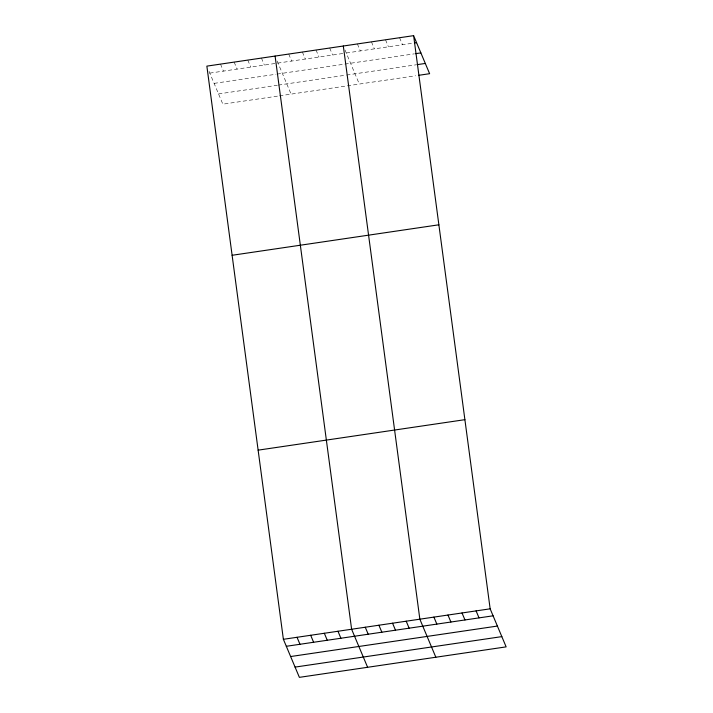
<?xml version="1.0" encoding="UTF-8"?>
<svg xmlns="http://www.w3.org/2000/svg" width="713" height="713" viewBox="0 0 713 713"><rect width="100%" height="100%" fill="white"/><g stroke="black" fill="none" stroke-linecap="round" stroke-linejoin="round"><path stroke-width="0.53" stroke-dasharray="3.56 2.67" d="M209.791 73.118L343.113 53.466M346.26 53.003L413.317 43.119M214.105 83.368L276.038 74.241M277.09 74.081L414.378 53.84M218.543 93.929L277.33 85.266M278.373 85.105L345.564 75.204M346.607 75.052L416.659 64.723M277.437 96.13L222.848 104.178L208.535 70.124M279.541 95.827L415.554 75.774M399.565 37.727L402.497 44.705M385.501 39.794L388.442 46.782M371.446 41.871L374.378 48.858M357.382 43.939L360.323 50.926M345.003 50.008L359.316 84.063M329.673 48.029L332.614 55.008M316.028 50.035L318.969 57.022M302.383 52.049L305.316 59.036M288.738 54.063L291.67 61.051M277.188 61.06L291.082 94.125M261.439 58.083L264.38 65.07M247.794 60.097L250.735 67.084M234.149 62.111L237.09 69.09M220.504 64.117L223.436 71.104"/><path stroke-width="1.07" d="M413.62 35.65L206.859 66.131L283.382 639.303L299.38 677.35L506.141 646.869L490.152 608.822L413.62 35.65L429.618 73.697L418.798 75.293M414.396 42.958L416.561 42.637M415.465 53.689L420.866 52.887M417.738 64.562L425.304 63.448M232.108 255.281L438.878 224.8M258.133 450.153L464.894 419.672M283.382 639.303L490.152 608.822M286.323 646.29L493.084 615.809M290.628 656.539L497.398 626.059M295.066 667.101L501.836 636.62M476.088 610.889L479.029 617.877M462.024 612.966L464.965 619.953M447.969 615.034L450.901 622.021M433.905 617.11L436.846 624.098M435.839 657.234L419.85 619.187L343.318 46.015M406.205 621.192L409.137 628.18M392.551 623.207L395.492 630.194M378.906 625.221L381.847 632.208M365.261 627.226L368.202 634.214M367.614 667.288L351.616 629.24L275.093 56.069M337.971 631.255L340.903 638.242M324.326 633.269L327.258 640.256M310.672 635.274L313.613 642.261M297.027 637.288L299.968 644.276"/></g></svg>
